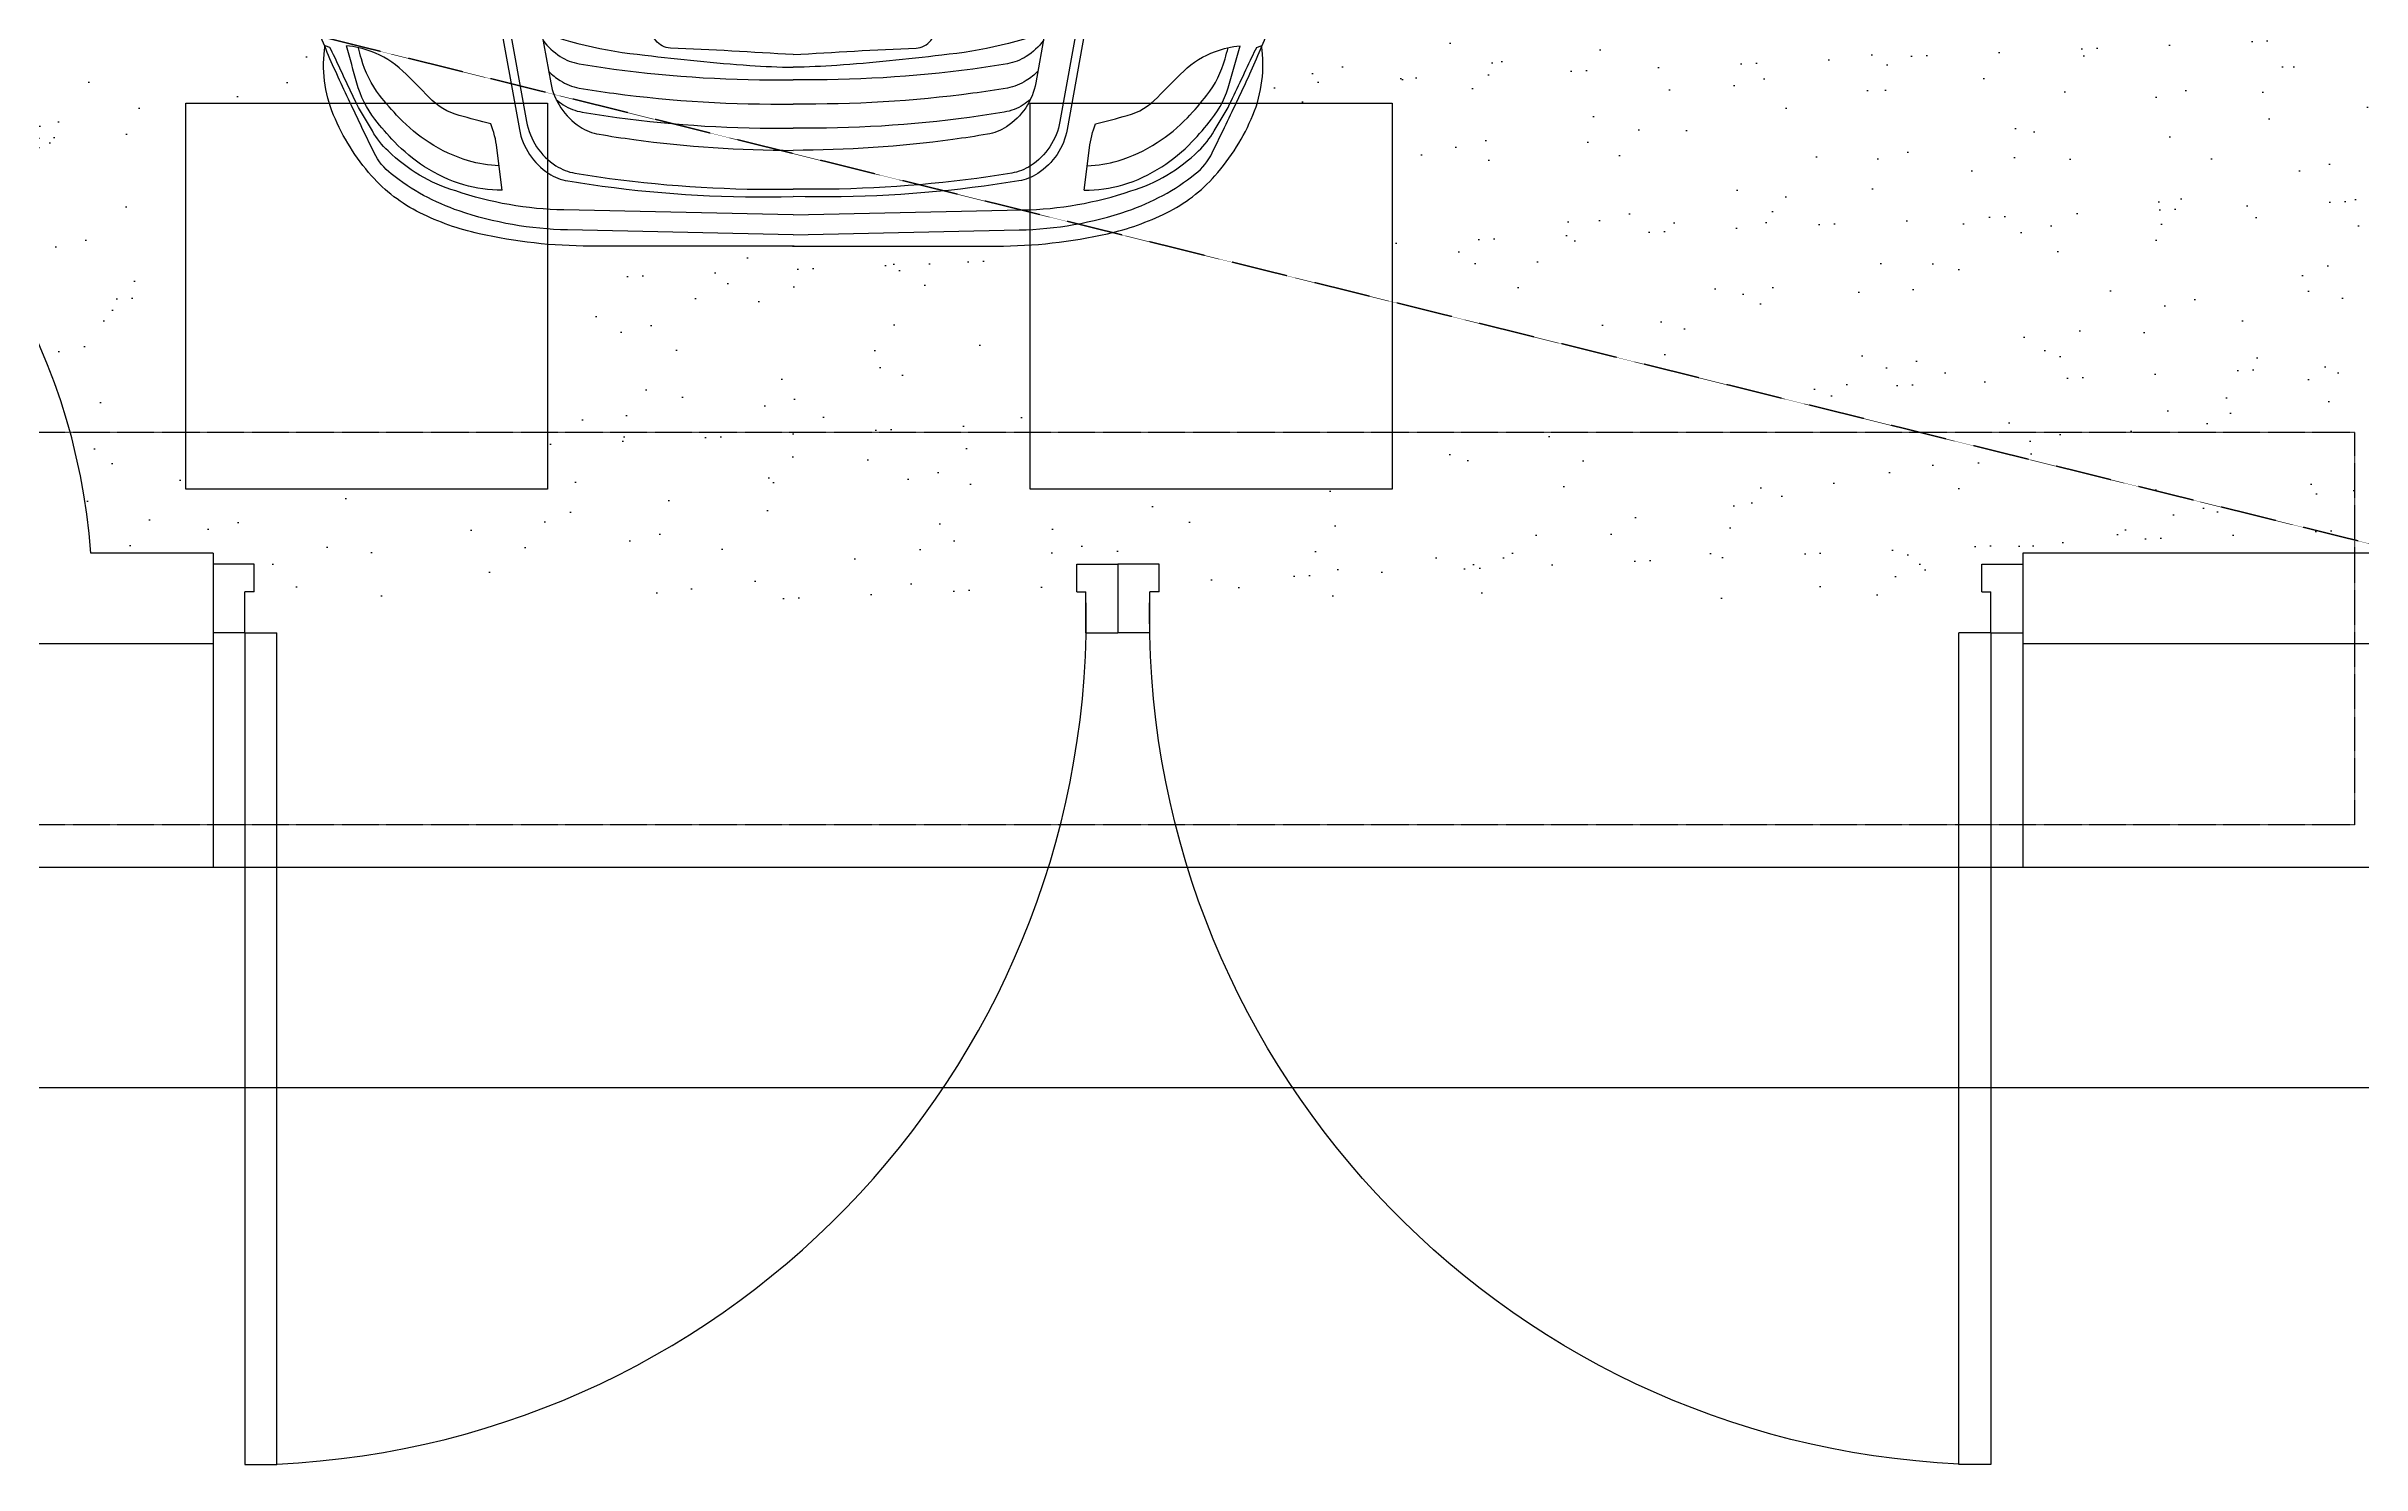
# Model space of a CAD drawing. Header units: millimetres. Extents: x -249630 to 95394, y -188036 to 109963.
# Drawn here: x -92736 to -87939, y 28027 to 30966 of the extents above; entities that cross this region are included whole.
import ezdxf

# ---------------------------------------------------------------- set-up
doc = ezdxf.new("R2010")
doc.units = ezdxf.units.MM
doc.header["$PDMODE"] = 2
doc.linetypes.add('DASHED2', pattern=[9.525, 6.35, -3.175])
doc.linetypes.add('HIDDEN2', pattern=[4.7625, 3.175, -1.5875])
for name, color, linetype in [('04', 4, 'Continuous'), ('Arboles', 86, 'Continuous'), ('CARRERA911', 7, 'Continuous'), ('cotas', 1, 'Continuous'), ('Layer11', 30, 'Continuous'), ('Layer2', 8, 'Continuous'), ('Layer5', 84, 'Continuous'), ('PUERTAS', 14, 'Continuous'), ('SOMBRA', 252, 'Continuous'), ('VEREDA', 1, 'Continuous')]:
    doc.layers.add(name, color=color, linetype=linetype)
doc.styles.add('COTAS', font='arial.ttf', dxfattribs={"width": 1.1})
doc.dimstyles.new('Copy of COTA1-50', dxfattribs={"dimscale": 0.5, "dimtxt": 0.22, "dimasz": 0.12, "dimexe": 0.08, "dimexo": 0.05, "dimgap": 0.076, "dimtad": 2, "dimtih": 1, "dimtoh": 1, "dimzin": 4, "dimdsep": 46, "dimtxsty": 'COTAS', "dimblk": 'ARCHTICK', "dimcen": -0.1, "dimclrd": 141, "dimclre": 141, "dimclrt": 11, "dimadec": 0, "dimazin": 0, "dimtfac": 1, "dimtix": 1, "dimtmove": 1, "dimatfit": 3, "dimfxl": 1, "dimtolj": 1, "dimtzin": 0, "dimarcsym": 0})
doc.dimstyles.new('COTA1-50', dxfattribs={"dimscale": 0.5, "dimtxt": 0.22, "dimasz": 0.12, "dimexe": 0.08, "dimexo": 0.05, "dimgap": 0.076, "dimtad": 2, "dimzin": 4, "dimdsep": 46, "dimtxsty": 'COTAS', "dimblk": 'ARCHTICK', "dimcen": -0.1, "dimclrd": 141, "dimclre": 141, "dimclrt": 11, "dimadec": 0, "dimazin": 0, "dimtfac": 1, "dimtix": 1, "dimtmove": 1, "dimatfit": 3, "dimfxl": 1, "dimtolj": 1, "dimtzin": 0, "dimarcsym": 0})
pattern_1 = [(82.5, (-230894.77, -222643.12), (-178.69067, 167.37674), [0, -193.04, 0, -215.9, 0, -206.375]), (52.5, (-230894.77, -222643.12), (-94.50546, 412.36643), [0, -104.14, 0, -173.99, 0, -66.675]), (12.5, (-231005.23, -222753.58), (279.14991, 280.16616), [0, -63.5, 0, -228.6, 0, -298.45]), (2.5, (-231005.23, -222753.58), (191.14055, 348.7754), [0, -31.75, 0, -149.86, 0, -171.45])]

# ---------------------------------------------------------------- blocks, each defined once
blk = doc.blocks.new('_ArchTick')
at = {"color": 0, "linetype": 'ByBlock', "const_width": 0.15}
blk.add_lwpolyline([(-0.5, -0.5), (0.5, 0.5)], dxfattribs=at)
blk = doc.blocks.new('*D61')
at = {"layer": 'cotas', "color": 141, "lineweight": -2, "transparency": 16777216}
for p, q in [((-99140.5, 29264.5), (-99140.5, 28808.4)), ((-86390.5, 29264.5), (-86390.5, 28808.4)), ((-99140.5, 28808.4), (-86390.5, 28808.4))]:
    blk.add_line(p, q, dxfattribs=at)
at = {"layer": 'Defpoints', "color": 0, "transparency": 16777216}
for p in [(-99140.5, 29264.6), (-86390.5, 29264.6), (-86390.5, 28808.4)]:
    blk.add_point(p, dxfattribs=at)
at = {"layer": 'cotas', "color": 141, "lineweight": -2, "transparency": 16777216, "xscale": 0.06, "yscale": 0.06, "zscale": 0.06, "rotation": 180}
blk.add_blockref('_ArchTick', (-99140.5, 28808.4), dxfattribs=at)
at = {"layer": 'cotas', "color": 141, "lineweight": -2, "transparency": 16777216, "xscale": 0.06, "yscale": 0.06, "zscale": 0.06}
blk.add_blockref('_ArchTick', (-86390.5, 28808.4), dxfattribs=at)
at = {"layer": 'cotas', "color": 11, "transparency": 16777216, "insert": (-92765.5, 28808.4), "char_height": 0.11, "attachment_point": 5, "style": 'COTAS'}
blk.add_mtext('\\A1;12750.00', dxfattribs=at)
blk = doc.blocks.new('CAR1_TOP')
at = {"layer": 'Layer11'}
for p, q in [((-1.8826, 0.7687), (-1.8798, 0.7766)), ((-1.8826, -0.7673), (-1.8798, -0.7751))]:
    blk.add_line(p, q, dxfattribs=at)
for points in [[(-2.1927, 0.0007), (-2.1849, 0.3752, -0.076537), (-2.1534, 0.5545, -0.086757), (-2.092, 0.667, -0.10675), (-2.0573, 0.6954), (-2.0148, 0.7158, -0.003982), (-1.9314, 0.7551, -0.016266), (-1.8495, 0.7897, -0.052049), (-1.4937, 0.8857, -0.02824), (-1.2625, 0.9096, -0.041393), (-0.9586, 0.8986, -0.048157), (-0.8579, 0.8766), (-0.5317, 0.8766)], [(-2.2116, -0.0007), (-2.2116, 0.3375, -0.055426), (-2.1912, 0.5216, -0.059428), (-2.1565, 0.6195, -0.097452), (-2.0951, 0.6997, -0.082707), (-1.9944, 0.7626, -0.136156), (-1.8794, 0.7768, 0.047635)], [(-2.1598, 0.0007), (-2.1518, 0.3809, -0.076537), (-2.1203, 0.5602, -0.119374), (-2.054, 0.6723, -0.071149), (-2.0208, 0.6984), (-1.9818, 0.7215, -0.003982), (-1.8983, 0.7608, -0.005807), (-1.8824, 0.7689, -0.004362)], [(-0.8684, 0.7231), (-0.905, 0.7634, 0.209375), (-0.976, 0.7952, 0.008786), (-1.2407, 0.7928, 0.052376), (-1.4073, 0.7707, 0.022093), (-1.5519, 0.7291, 0.108048), (-1.6677, 0.6576, 0.061356), (-1.7823, 0.543, 0.068655), (-1.8483, 0.4409, 0.073523), (-1.895, 0.2468, 0.014318), (-1.9121, 0.0729, 0.013039), (-1.9153, 0.0007, 0.013039)], [(-2.1189, 0.4832), (-2.0489, 0.4919, 0.060338), (-2.0089, 0.5019, -0.005591), (-1.9952, 0.5543, -0.137482), (-1.9652, 0.6043, 0.014112), (-1.9214, 0.648, 0.101805), (-1.889, 0.7004, 0.064537), (-1.8797, 0.7414, 0.064537)], [(-2.1189, 0.4832, -0.075551), (-2.1101, 0.5468, -0.072826), (-2.0801, 0.6118, -0.056103), (-2.0389, 0.6617, -0.027417), (-2.0014, 0.6941, -0.098085), (-1.9414, 0.7241, 0.002459), (-1.8797, 0.7414, 0.002459)], [(-2.0787, 0.4882, -0.060664), (-2.0701, 0.5392, -0.072826), (-2.0401, 0.6041, -0.056103), (-1.9989, 0.654, -0.027417), (-1.9614, 0.6865, -0.098085), (-1.9014, 0.7165, 0.000743), (-1.8828, 0.7216)], [(-1.8213, 0.4903), (-2.0181, 0.4547, 0.207319), (-2.0913, 0.406, 0.101931), (-2.1035, 0.3746, 0.00876), (-2.1122, 0.3172, 0.038849), (-2.1297, 0.0007, 0.03739)], [(-1.8309, 0.4743), (-2.0053, 0.4428, 0.207319), (-2.0785, 0.3941, 0.101931), (-2.0907, 0.3627, 0.00876), (-2.0994, 0.3053, 0.03739), (-2.1172, 0.0007, 0.03739)], [(-1.8571, 0.4179), (-1.9408, 0.4028, 0.207319), (-2.014, 0.354, 0.101931), (-2.0262, 0.3227, 0.00876), (-2.035, 0.2652, 0.032481), (-2.053, 0.0007)], [(-1.9684, 0.3939, 0.0341), (-1.9774, 0.3819, 0.101931), (-1.9896, 0.3505, 0.00876), (-1.9984, 0.2931, 0.035895), (-2.0163, 0.0007, 0.035895)], [(-1.9217, 0.4062, 0.056082), (-1.9374, 0.3871, 0.101931), (-1.9496, 0.3558, 0.00876), (-1.9583, 0.2983, 0.036536), (-1.9761, 0.0007, 0.036536)], [(-1.8708, 0.4154, 0.088206), (-1.8972, 0.3871, 0.101931), (-1.9094, 0.3558, 0.00876), (-1.9181, 0.2983, 0.036536), (-1.936, 0.0007, 0.036536)], [(-1.8943, 0.0007, 0.004647), (-1.8833, 0.2043, -0.212789), (-1.8711, 0.2286, -0.225042), (-1.8502, 0.2339, -0.010282), (-1.8345, 0.2304, -0.358153), (-1.8241, 0.2164, 0.030605), (-1.8154, 0.1903), (-1.8101, 0.152, -0.044318), (-1.803, 0.0007, -0.044318)], [(-2.2116, 0.0022), (-2.2116, -0.3361, 0.055426), (-2.1912, -0.5201, 0.059428), (-2.1565, -0.618, 0.097452), (-2.0951, -0.6982, 0.082707), (-1.9944, -0.7612, 0.136156), (-1.8794, -0.7753, -0.047635)], [(-2.1927, 0.0007), (-2.1849, -0.3737, 0.076537), (-2.1534, -0.5531, 0.086757), (-2.092, -0.6656, 0.10675), (-2.0573, -0.6939), (-2.0148, -0.7143, 0.003982), (-1.9314, -0.7537, 0.016266), (-1.8495, -0.7883, 0.052049), (-1.4937, -0.8843, 0.02824), (-1.2625, -0.9081, 0.041393), (-0.9586, -0.8971, 0.048157), (-0.8579, -0.8751), (-0.5317, -0.8751)], [(-2.1598, 0.0007), (-2.1518, -0.3794, 0.076537), (-2.1203, -0.5588, 0.119374), (-2.054, -0.6708, 0.071149), (-2.0208, -0.697), (-1.9818, -0.72, 0.003982), (-1.8983, -0.7594, 0.005807), (-1.8824, -0.7675, 0.004362)], [(-1.8213, -0.4888), (-2.0181, -0.4533, -0.207319), (-2.0913, -0.4045, -0.101931), (-2.1035, -0.3732, -0.00876), (-2.1122, -0.3157, -0.038849), (-2.1297, 0.0007, -0.03739)], [(-1.8309, -0.4729), (-2.0053, -0.4414, -0.207319), (-2.0785, -0.3926, -0.101931), (-2.0907, -0.3613, -0.00876), (-2.0994, -0.3038, -0.03739), (-2.1172, 0.0007, -0.03739)], [(-1.8571, -0.4164), (-1.9408, -0.4013, -0.207319), (-2.014, -0.3526, -0.101931), (-2.0262, -0.3212, -0.00876), (-2.035, -0.2637, -0.032481), (-2.053, 0.0007)], [(-1.9684, -0.3925, -0.0341), (-1.9774, -0.3804, -0.101931), (-1.9896, -0.3491, -0.00876), (-1.9984, -0.2916, -0.035895), (-2.0163, 0.0007, -0.035895)], [(-1.9217, -0.4048, -0.056082), (-1.9374, -0.3856, -0.101931), (-1.9496, -0.3543, -0.00876), (-1.9583, -0.2968, -0.036536), (-1.9761, 0.0007, -0.036536)], [(-1.8708, -0.414, -0.088206), (-1.8972, -0.3856, -0.101931), (-1.9094, -0.3543, -0.00876), (-1.9181, -0.2968, -0.036536), (-1.936, 0.0007, -0.036536)], [(-0.8684, -0.7216), (-0.905, -0.7619, -0.209375), (-0.976, -0.7938, -0.008786), (-1.2407, -0.7913, -0.052376), (-1.4073, -0.7693, -0.022093), (-1.5519, -0.7276, -0.108048), (-1.6677, -0.6561, -0.061356), (-1.7823, -0.5416, -0.068655), (-1.8483, -0.4394, -0.073523), (-1.895, -0.2453, -0.014318), (-1.9121, -0.0715, -0.013039), (-1.9153, 0.0007, -0.013039)], [(-1.8943, 0.0007, -0.004647), (-1.8833, -0.2028, 0.212789), (-1.8711, -0.2272, 0.225042), (-1.8502, -0.2324, 0.010282), (-1.8345, -0.2289, 0.358153), (-1.8241, -0.215, -0.030605), (-1.8154, -0.1889), (-1.8101, -0.1506, 0.044318), (-1.803, 0.0007, 0.044318)], [(-2.1189, -0.4817, 0.075551), (-2.1101, -0.5454, 0.072826), (-2.0801, -0.6103, 0.056103), (-2.0389, -0.6602, 0.027417), (-2.0014, -0.6927, 0.098085), (-1.9414, -0.7226, -0.002459), (-1.8797, -0.7399, -0.002459)], [(-2.1189, -0.4817), (-2.0489, -0.4904, -0.060338), (-2.0089, -0.5004, 0.005591), (-1.9952, -0.5529, 0.137482), (-1.9652, -0.6028, -0.014112), (-1.9214, -0.6465, -0.101805), (-1.889, -0.6989, -0.064537), (-1.8797, -0.7399, -0.064537)], [(-2.0787, -0.4867, 0.060664), (-2.0701, -0.5377, 0.072826), (-2.0401, -0.6026, 0.056103), (-1.9989, -0.6526, 0.027417), (-1.9614, -0.685, 0.098085), (-1.9014, -0.715, -0.000743), (-1.8828, -0.7201)]]:
    blk.add_lwpolyline(points, format="xyb", dxfattribs=at)
blk = doc.blocks.new('A$C6DFF5AAF')
at = {"layer": 'PUERTAS', "color": 2}
for p, q in [((0, 0), (0, -0.0685)), ((0.0409, 0), (0, 0)), ((0.0409, -0.0276), (0.0409, 0)), ((0.8591, -0.0276), (0.8591, 0)), ((0.8591, 0), (0.9, 0)), ((0.9, 0), (0.9, -0.0685)), ((0.0318, -0.0685), (0.0318, -0.0276)), ((0.0409, -0.0276), (0.0318, -0.0276)), ((0.8591, -0.0276), (0.8682, -0.0276)), ((0.8682, -0.0685), (0.8682, -0.0276)), ((0.0318, -0.0685), (0, -0.0685)), ((0.0318, -0.0685), (0.0636, -0.0685)), ((0.0318, -0.0685), (0.0318, -0.8957)), ((0.0636, -0.8957), (0.0636, -0.0685)), ((0.8682, -0.0685), (0.9, -0.0685)), ((0.0318, -0.8957), (0.0636, -0.8957))]:
    blk.add_line(p, q, dxfattribs=at)
at = {"layer": 'PUERTAS', "color": 1}
blk.add_arc((0.0244, -0.0519), 0.8441, 272.665, 1.652, dxfattribs=at)
blk = doc.blocks.new('*D208')
at = {"layer": 'Defpoints', "color": 0, "transparency": 16777216}
for p in [(-92828, 29727.8), (-92390.5, 29727.8), (-92390.5, 29264.6)]:
    blk.add_point(p, dxfattribs=at)
at = {"layer": 'Layer11', "color": 141, "lineweight": -2, "transparency": 16777216}
for p, q in [((-92828, 29727.7), (-92828, 29264.5)), ((-92390.5, 29727.7), (-92390.5, 29264.5)), ((-92828, 29264.6), (-92390.5, 29264.6))]:
    blk.add_line(p, q, dxfattribs=at)
at = {"layer": 'Layer11', "color": 141, "lineweight": -2, "transparency": 16777216, "xscale": 0.06, "yscale": 0.06, "zscale": 0.06, "rotation": 180}
blk.add_blockref('_ArchTick', (-92828, 29264.6), dxfattribs=at)
at = {"layer": 'Layer11', "color": 141, "lineweight": -2, "transparency": 16777216, "xscale": 0.06, "yscale": 0.06, "zscale": 0.06}
blk.add_blockref('_ArchTick', (-92390.5, 29264.6), dxfattribs=at)
at = {"layer": 'Layer11', "color": 11, "transparency": 16777216, "insert": (-92609.2, 29264.5), "char_height": 0.11, "attachment_point": 5, "style": 'COTAS'}
blk.add_mtext('\\A1;437.50', dxfattribs=at)
blk = doc.blocks.new('*D209')
at = {"layer": 'Defpoints', "color": 0, "transparency": 16777216}
for p in [(-92390.5, 29727.8), (-88640.5, 29727.8), (-88640.5, 29264.6)]:
    blk.add_point(p, dxfattribs=at)
at = {"layer": 'Layer11', "color": 141, "lineweight": -2, "transparency": 16777216}
for p, q in [((-92390.5, 29727.7), (-92390.5, 29264.5)), ((-88640.5, 29727.7), (-88640.5, 29264.5)), ((-92390.5, 29264.6), (-88640.5, 29264.6))]:
    blk.add_line(p, q, dxfattribs=at)
at = {"layer": 'Layer11', "color": 141, "lineweight": -2, "transparency": 16777216, "xscale": 0.06, "yscale": 0.06, "zscale": 0.06, "rotation": 180}
blk.add_blockref('_ArchTick', (-92390.5, 29264.6), dxfattribs=at)
at = {"layer": 'Layer11', "color": 141, "lineweight": -2, "transparency": 16777216, "xscale": 0.06, "yscale": 0.06, "zscale": 0.06}
blk.add_blockref('_ArchTick', (-88640.5, 29264.6), dxfattribs=at)
at = {"layer": 'Layer11', "color": 11, "transparency": 16777216, "insert": (-90515.5, 29264.5), "char_height": 0.11, "attachment_point": 5, "style": 'COTAS'}
blk.add_mtext('\\A1;3750.00', dxfattribs=at)
blk = doc.blocks.new('*D210')
at = {"layer": 'Defpoints', "color": 0, "transparency": 16777216}
for p in [(-88640.5, 29727.8), (-87765.5, 29727.8), (-87765.5, 29264.6)]:
    blk.add_point(p, dxfattribs=at)
at = {"layer": 'Layer11', "color": 141, "lineweight": -2, "transparency": 16777216}
for p, q in [((-88640.5, 29727.7), (-88640.5, 29264.5)), ((-87765.5, 29727.7), (-87765.5, 29264.5)), ((-88640.5, 29264.6), (-87765.5, 29264.6))]:
    blk.add_line(p, q, dxfattribs=at)
at = {"layer": 'Layer11', "color": 141, "lineweight": -2, "transparency": 16777216, "xscale": 0.06, "yscale": 0.06, "zscale": 0.06, "rotation": 180}
blk.add_blockref('_ArchTick', (-88640.5, 29264.6), dxfattribs=at)
at = {"layer": 'Layer11', "color": 141, "lineweight": -2, "transparency": 16777216, "xscale": 0.06, "yscale": 0.06, "zscale": 0.06}
blk.add_blockref('_ArchTick', (-87765.5, 29264.6), dxfattribs=at)
at = {"layer": 'Layer11', "color": 11, "transparency": 16777216, "insert": (-88203, 29264.5), "char_height": 0.11, "attachment_point": 5, "style": 'COTAS'}
blk.add_mtext('\\A1;875.00', dxfattribs=at)

msp = doc.modelspace()

# ---------------------------------------------------------------- hatches: boundary and pattern name
at = {"layer": 'Arboles'}
h = msp.add_hatch(dxfattribs=at)
h.set_pattern_fill('AR-SAND', color=256, scale=5, angle=45, style=0, double=1)
h.set_pattern_definition(pattern_1)
h.paths.add_polyline_path([(-90697.137, 30554.066, -0.01675678), (-90767.286, 30551.714), (-91190.109, 30551.714), (-91609.279, 30551.714, -0.02099726), (-91697.137, 30555.405), (-91697.137, 30165.273), (-90697.137, 30165.273)])
h.paths.add_polyline_path([(-87953.078, 30165.273), (-89947.137, 30165.273), (-89947.137, 30048.183), (-90697.137, 30048.183), (-90697.137, 30165.273), (-91697.137, 30165.273), (-91697.137, 30048.183), (-92447.137, 30048.183), (-92447.137, 30165.273), (-92686.307, 30165.273, -0.04841424), (-92643.845, 29915.273), (-92390.493, 29915.273), (-92390.493, 29892.846), (-92305.265, 29892.846), (-92305.265, 29835.427), (-92324.205, 29835.427), (-92324.205, 29821.523), (-90581.781, 29821.523), (-90581.781, 29835.427), (-90600.72, 29835.427), (-90600.72, 29892.846), (-90515.493, 29892.846), (-90430.265, 29892.846), (-90430.265, 29835.427), (-90449.205, 29835.427), (-90449.205, 29821.523), (-88706.781, 29821.523), (-88706.781, 29835.427), (-88725.72, 29835.427), (-88725.72, 29892.846), (-88640.493, 29892.846), (-88640.493, 29915.273), (-87953.078, 29915.273)])
h.paths.add_polyline_path([(-92447.137, 31773.183), (-92325.745, 31773.183, -0.01359231), (-92326.254, 31898.183), (-92447.137, 31898.183), (-92447.137, 32665.273), (-92827.993, 32665.273), (-92827.993, 30497.564, -0.06913589), (-92686.307, 30165.273), (-92447.137, 30165.273), (-92447.137, 30848.183), (-92149.581, 30848.183, -0.10917358), (-92158.694, 30964.654, -0.00134948), (-92162.197, 30973.183), (-92447.137, 30973.183)])
h = msp.add_hatch(dxfattribs=at)
h.set_pattern_fill('AR-SAND', color=256, scale=5, angle=45, style=0, double=1)
h.set_pattern_definition(pattern_1)
h.paths.add_polyline_path([(-89452.993, 32665.273), (-89947.137, 32522.231), (-89947.137, 31898.183), (-90050.311, 31898.183, -0.01359231), (-90050.82, 31773.183), (-89947.137, 31773.183), (-89947.137, 30973.183), (-90200.44, 30973.183), (-90216.833, 30967.167, -0.00039794), (-90217.871, 30964.654, -0.10917358), (-90226.984, 30848.183), (-89947.137, 30848.183), (-89947.137, 30436.067), (-88853.143, 30165.273), (-87953.078, 30165.273), (-87953.078, 29942.481), (-87843.158, 29915.273), (-86577.993, 31055.438), (-86577.993, 32665.273)])

# ---------------------------------------------------------------- linework, layer by layer
at = {"layer": '04'}
for p, q in [((-92390.493, 29915.273), (-92643.845, 29915.273)), ((-87843.158, 29915.273), (-88640.493, 29915.273)), ((-92390.493, 29727.773), (-92827.993, 29727.773)), ((-87765.493, 29727.773), (-88640.493, 29727.773))]:
    msp.add_line(p, q, dxfattribs=at)
for points in [[(-92390.493, 29915.273), (-92390.493, 29727.773)], [(-88640.493, 29915.273), (-88640.493, 29727.773)]]:
    msp.add_lwpolyline(points, dxfattribs=at)
msp.add_arc((-93952.993, 29821.523), 1312.5, 4.096044, 60, dxfattribs=at)
at = {"layer": 'Layer2', "linetype": 'HIDDEN2', "ltscale": 0.15}
msp.add_lwpolyline([(-87843.158, 29915.273), (-98952.993, 32665.273)], dxfattribs=at)
at = {"layer": 'Layer5'}
for p, q in [((-92447.137, 30048.183), (-92447.137, 30848.183)), ((-92447.137, 30848.183), (-91697.137, 30848.183)), ((-91697.137, 30848.183), (-91697.137, 30048.183)), ((-90697.137, 30048.183), (-90697.137, 30848.183)), ((-90697.137, 30848.183), (-89947.137, 30848.183)), ((-89947.137, 30848.183), (-89947.137, 30048.183)), ((-91697.137, 30048.183), (-92447.137, 30048.183)), ((-89947.137, 30048.183), (-90697.137, 30048.183))]:
    msp.add_line(p, q, dxfattribs=at)
at = {"layer": 'VEREDA', "linetype": 'DASHED2', "ltscale": 0.025}
for points in [[(-87953.078, 30165.273), (-94640.493, 30165.273)], [(-87953.078, 29352.773), (-87953.078, 30165.273)], [(-87953.078, 29352.773), (-94640.493, 29352.773)]]:
    msp.add_lwpolyline(points, dxfattribs=at)

# ---------------------------------------------------------------- block references
at = {"layer": 'CARRERA911', "xscale": 1250, "yscale": 1250, "zscale": 1250, "rotation": 90}
msp.add_blockref('CAR1_TOP', (-91187.369, 33316.258), dxfattribs=at)
at = {"layer": 'SOMBRA', "yscale": 2083.33333333332, "zscale": 2083.33333333332}
for p, xscale in [((-92390.493, 29892.846), 2083.33333333332), ((-88640.493, 29892.846), -2083.33333333332)]:
    msp.add_blockref('A$C6DFF5AAF', p, dxfattribs=dict(at, xscale=xscale))

# ---------------------------------------------------------------- dimensions: what is measured, and where the dimension line sits
at = {"layer": 'cotas'}
dim = msp.add_linear_dim(base=(-86390.493, 28808.45), p1=(-99140.493, 29264.557), p2=(-86390.493, 29264.557), dimstyle='COTA1-50', dxfattribs=at)
dim.commit()
dim.dimension.update_dxf_attribs({"geometry": '*D61', "text_midpoint": (-92765.493, 28808.356)})
at = {"layer": 'Layer11'}
for base, p1, p2, picture, middle in [((-92390.493, 29264.557), (-92827.993, 29727.773), (-92390.493, 29727.773), '*D208', (-92609.243, 29264.463)), ((-88640.493, 29264.557), (-92390.493, 29727.773), (-88640.493, 29727.773), '*D209', (-90515.493, 29264.463)), ((-87765.493, 29264.557), (-88640.493, 29727.773), (-87765.493, 29727.773), '*D210', (-88202.993, 29264.463))]:
    dim = msp.add_linear_dim(base=base, p1=p1, p2=p2, dimstyle='Copy of COTA1-50', dxfattribs=at)
    dim.commit()
    dim.dimension.update_dxf_attribs({"geometry": picture, "text_midpoint": middle})

doc.saveas('drawing.dxf')
